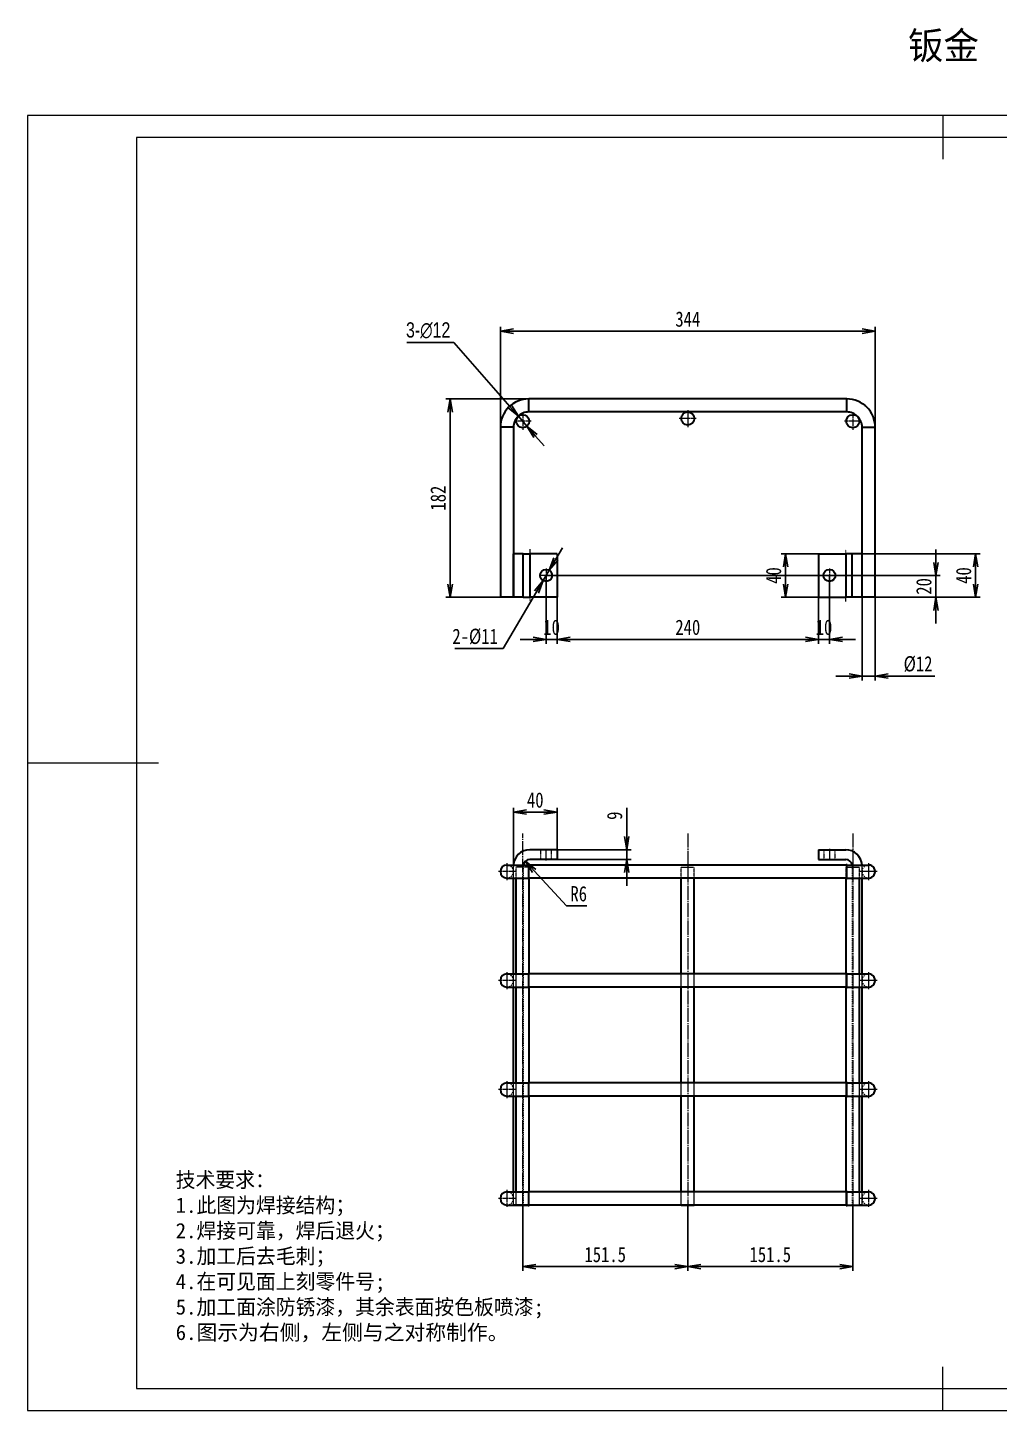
# Model space of a CAD drawing. Header units: millimetres. Extents: x -15766 to 80009, y -9701 to 15159.
# Drawn here: x -14726 to -13834, y 8876 to 10145 of the extents above; entities that cross this region are included whole.
import ezdxf

# ---------------------------------------------------------------- set-up
doc = ezdxf.new("R2010")
doc.units = ezdxf.units.MM
doc.linetypes.add('CENTER-HOKUTO_1', pattern=[16, 13, -1, 1, -1])
doc.linetypes.add('HIDDEN-HOKUTO_1', pattern=[2, 1, -1])
doc.layers.get('DEFPOINTS').update_dxf_attribs({"lineweight": 18})
for name, color, linetype, lineweight in [('AM_7', 2, 'CENTER-HOKUTO_1', 18), ('AM_HID', 1, 'HIDDEN-HOKUTO_1', 18), ('AM_VIS', 7, 'Continuous', 18), ('CDRAFT0', 7, 'Continuous', 18), ('title_frame', 7, 'Continuous', 18), ('word_dim', 9, 'Continuous', 18), ('粗实线层_1', 7, 'Continuous', 15)]:
    doc.layers.add(name, color=color, linetype=linetype, lineweight=lineweight)
doc.styles.add('DIM', font='', dxfattribs={"width": 0.8})
doc.styles.get('DIM').set_extended_font_data('NSimSun')
doc.dimstyles.new('1-4', dxfattribs={"dimscale": 4, "dimtxt": 3.5, "dimasz": 3, "dimexe": 1, "dimexo": 0, "dimgap": 1, "dimtad": 1, "dimdsep": 46, "dimtxsty": 'DIM', "dimblk": 'OPEN', "dimcen": 0, "dimdle": 6, "dimclrd": 256, "dimclre": 256, "dimclrt": 3, "dimazin": 2, "dimtfac": 0.707107, "dimtmove": 0, "dimatfit": 3, "dimfxl": 0, "dimfrac": 2, "dimtolj": 1, "dimarcsym": 0})
doc.dimstyles.new('1-4$3', dxfattribs={"dimscale": 4, "dimtxt": 3.5, "dimasz": 3, "dimexe": 1, "dimexo": 0, "dimgap": 1, "dimtad": 1, "dimtoh": 1, "dimdsep": 46, "dimtxsty": 'DIM', "dimblk": 'OPEN', "dimcen": 0, "dimdle": 6, "dimclrd": 256, "dimclre": 256, "dimclrt": 3, "dimazin": 2, "dimtfac": 0.707107, "dimtmove": 0, "dimatfit": 3, "dimfxl": 0, "dimfrac": 2, "dimtolj": 1, "dimarcsym": 0})
doc.dimstyles.new('1-4$4', dxfattribs={"dimscale": 4, "dimtxt": 3.5, "dimasz": 3, "dimexe": 1, "dimexo": 0, "dimgap": 1, "dimtad": 1, "dimtih": 1, "dimtoh": 1, "dimdsep": 46, "dimtxsty": 'DIM', "dimblk": 'OPEN', "dimcen": 0, "dimdle": 6, "dimclrd": 256, "dimclre": 256, "dimclrt": 3, "dimazin": 2, "dimtfac": 0.707107, "dimtmove": 0, "dimatfit": 3, "dimfxl": 0, "dimfrac": 2, "dimtolj": 1, "dimarcsym": 0})

# ---------------------------------------------------------------- blocks, each defined once
blk = doc.blocks.new('*X1985')
at = {"layer": 'CDRAFT0'}
for p, q in [((420, 297), (0, 297)), ((0, 297), (0, 0)), ((420, 0), (420, 297)), ((0, 0), (420, 0))]:
    blk.add_line(p, q, dxfattribs=at)
at = {"layer": '粗实线层_1'}
for p, q in [((210, 297), (210, 287)), ((415, 292), (25, 292)), ((25, 292), (25, 5)), ((415, 5), (415, 292)), ((0, 148.5), (30, 148.5)), ((420, 148.5), (410, 148.5)), ((210, 0), (210, 10)), ((25, 5), (415, 5))]:
    blk.add_line(p, q, dxfattribs=at)
blk = doc.blocks.new('_OPEN')
at = {"color": 0, "linetype": 'ByBlock', "lineweight": -2}
for p, q in [((-1, 0.166667), (0, 0)), ((-1, -0.166667), (0, 0)), ((0, 0), (-1, 0))]:
    blk.add_line(p, q, dxfattribs=at)
blk = doc.blocks.new('*D2000')
at = {"layer": 'DEFPOINTS', "color": 0, "transparency": 16777216}
for p in [(-13947.9, 9866.2), (-14291.9, 9778), (-13947.9, 9778)]:
    blk.add_point(p, dxfattribs=at)
at = {"layer": 'word_dim', "linetype": 'Continuous', "lineweight": -2, "transparency": 16777216}
for p, q in [((-14291.9, 9778), (-14291.9, 9870.2)), ((-14279.9, 9866.2), (-13959.9, 9866.2)), ((-13947.9, 9778), (-13947.9, 9870.2))]:
    blk.add_line(p, q, dxfattribs=at)
at = {"layer": 'word_dim', "lineweight": -2, "transparency": 16777216, "xscale": 12, "yscale": 12, "zscale": 12, "rotation": 180}
blk.add_blockref('_OPEN', (-14291.9, 9866.2), dxfattribs=at)
at = {"layer": 'word_dim', "lineweight": -2, "transparency": 16777216, "xscale": 12, "yscale": 12, "zscale": 12}
blk.add_blockref('_OPEN', (-13947.9, 9866.2), dxfattribs=at)
at = {"layer": 'word_dim', "color": 3, "transparency": 16777216, "insert": (-14119.9, 9877.2), "char_height": 14, "attachment_point": 5, "style": 'DIM'}
blk.add_mtext('\\A1;344', dxfattribs=at)
blk = doc.blocks.new('*D2001')
at = {"layer": 'DEFPOINTS', "color": 0, "transparency": 16777216}
for p in [(-14338, 9804), (-14265.9, 9804), (-14291.9, 9622)]:
    blk.add_point(p, dxfattribs=at)
at = {"layer": 'word_dim', "linetype": 'Continuous', "lineweight": -2, "transparency": 16777216}
for p, q in [((-14265.9, 9804), (-14342, 9804)), ((-14338, 9634), (-14338, 9792)), ((-14291.9, 9622), (-14342, 9622))]:
    blk.add_line(p, q, dxfattribs=at)
at = {"layer": 'word_dim', "lineweight": -2, "transparency": 16777216, "xscale": 12, "yscale": 12, "zscale": 12}
for p, rotation in [((-14338, 9804), 90), ((-14338, 9622), 270)]:
    blk.add_blockref('_OPEN', p, dxfattribs=dict(at, rotation=rotation))
at = {"layer": 'word_dim', "color": 3, "transparency": 16777216, "insert": (-14349, 9713), "char_height": 14, "attachment_point": 5, "rotation": 90, "style": 'DIM'}
blk.add_mtext('\\A1;182', dxfattribs=at)
blk = doc.blocks.new('*D2002')
at = {"layer": 'DEFPOINTS', "color": 0, "transparency": 16777216}
for p in [(-14249.9, 9642), (-14239.9, 9622), (-14239.9, 9583.4)]:
    blk.add_point(p, dxfattribs=at)
at = {"layer": 'word_dim', "linetype": 'Continuous', "lineweight": -2, "transparency": 16777216}
for p, q in [((-14249.9, 9642), (-14249.9, 9579.4)), ((-14239.9, 9622), (-14239.9, 9579.4)), ((-14261.9, 9583.4), (-14273.9, 9583.4)), ((-14249.9, 9583.4), (-14239.9, 9583.4)), ((-14227.9, 9583.4), (-14215.9, 9583.4))]:
    blk.add_line(p, q, dxfattribs=at)
at = {"layer": 'word_dim', "lineweight": -2, "transparency": 16777216, "xscale": 12, "yscale": 12, "zscale": 12}
blk.add_blockref('_OPEN', (-14249.9, 9583.4), dxfattribs=at)
at = {"layer": 'word_dim', "lineweight": -2, "transparency": 16777216, "xscale": 12, "yscale": 12, "zscale": 12, "rotation": 180}
blk.add_blockref('_OPEN', (-14239.9, 9583.4), dxfattribs=at)
at = {"layer": 'word_dim', "color": 3, "transparency": 16777216, "insert": (-14244.9, 9594.4), "char_height": 14, "attachment_point": 5, "style": 'DIM'}
blk.add_mtext('\\A1;10', dxfattribs=at)
blk = doc.blocks.new('*D2003')
at = {"layer": 'DEFPOINTS', "color": 0, "transparency": 16777216}
for p in [(-14239.9, 9622), (-13999.9, 9622), (-13999.9, 9583.4)]:
    blk.add_point(p, dxfattribs=at)
at = {"layer": 'word_dim', "linetype": 'Continuous', "lineweight": -2, "transparency": 16777216}
for p, q in [((-14239.9, 9622), (-14239.9, 9579.4)), ((-13999.9, 9622), (-13999.9, 9579.4)), ((-14227.9, 9583.4), (-14011.9, 9583.4))]:
    blk.add_line(p, q, dxfattribs=at)
at = {"layer": 'word_dim', "lineweight": -2, "transparency": 16777216, "xscale": 12, "yscale": 12, "zscale": 12, "rotation": 180}
blk.add_blockref('_OPEN', (-14239.9, 9583.4), dxfattribs=at)
at = {"layer": 'word_dim', "lineweight": -2, "transparency": 16777216, "xscale": 12, "yscale": 12, "zscale": 12}
blk.add_blockref('_OPEN', (-13999.9, 9583.4), dxfattribs=at)
at = {"layer": 'word_dim', "color": 3, "transparency": 16777216, "insert": (-14119.9, 9594.4), "char_height": 14, "attachment_point": 5, "style": 'DIM'}
blk.add_mtext('\\A1;240', dxfattribs=at)
blk = doc.blocks.new('*D2004')
at = {"layer": 'DEFPOINTS', "color": 0, "transparency": 16777216}
for p in [(-13989.9, 9642), (-13999.9, 9622), (-13989.9, 9583.4)]:
    blk.add_point(p, dxfattribs=at)
at = {"layer": 'word_dim', "linetype": 'Continuous', "lineweight": -2, "transparency": 16777216}
for p, q in [((-13989.9, 9642), (-13989.9, 9579.4)), ((-13999.9, 9622), (-13999.9, 9579.4)), ((-14011.9, 9583.4), (-14023.9, 9583.4)), ((-13999.9, 9583.4), (-13989.9, 9583.4)), ((-13977.9, 9583.4), (-13965.9, 9583.4))]:
    blk.add_line(p, q, dxfattribs=at)
at = {"layer": 'word_dim', "lineweight": -2, "transparency": 16777216, "xscale": 12, "yscale": 12, "zscale": 12}
blk.add_blockref('_OPEN', (-13999.9, 9583.4), dxfattribs=at)
at = {"layer": 'word_dim', "lineweight": -2, "transparency": 16777216, "xscale": 12, "yscale": 12, "zscale": 12, "rotation": 180}
blk.add_blockref('_OPEN', (-13989.9, 9583.4), dxfattribs=at)
at = {"layer": 'word_dim', "color": 3, "transparency": 16777216, "insert": (-13994.9, 9594.4), "char_height": 14, "attachment_point": 5, "style": 'DIM'}
blk.add_mtext('\\A1;10', dxfattribs=at)
blk = doc.blocks.new('*D2005')
at = {"layer": 'DEFPOINTS', "color": 0, "transparency": 16777216}
for p in [(-14249.9, 9642), (-13947.9, 9622), (-13892.2, 9622)]:
    blk.add_point(p, dxfattribs=at)
at = {"layer": 'word_dim', "linetype": 'Continuous', "lineweight": -2, "transparency": 16777216}
for p, q in [((-13892.2, 9654), (-13892.2, 9666)), ((-14249.9, 9642), (-13888.2, 9642)), ((-13892.2, 9642), (-13892.2, 9622)), ((-13947.9, 9622), (-13888.2, 9622)), ((-13892.2, 9610), (-13892.2, 9598))]:
    blk.add_line(p, q, dxfattribs=at)
at = {"layer": 'word_dim', "lineweight": -2, "transparency": 16777216, "xscale": 12, "yscale": 12, "zscale": 12}
for p, rotation in [((-13892.2, 9642), 270), ((-13892.2, 9622), 90)]:
    blk.add_blockref('_OPEN', p, dxfattribs=dict(at, rotation=rotation))
at = {"layer": 'word_dim', "color": 3, "transparency": 16777216, "insert": (-13903.2, 9632), "char_height": 14, "attachment_point": 5, "rotation": 90, "style": 'DIM'}
blk.add_mtext('\\A1;20', dxfattribs=at)
blk = doc.blocks.new('*D2006')
at = {"layer": 'DEFPOINTS', "color": 0, "transparency": 16777216}
for p in [(-13959.9, 9662), (-13947.9, 9622), (-13855.7, 9622)]:
    blk.add_point(p, dxfattribs=at)
at = {"layer": 'word_dim', "linetype": 'Continuous', "lineweight": -2, "transparency": 16777216}
for p, q in [((-13959.9, 9662), (-13851.7, 9662)), ((-13855.7, 9650), (-13855.7, 9634)), ((-13947.9, 9622), (-13851.7, 9622))]:
    blk.add_line(p, q, dxfattribs=at)
at = {"layer": 'word_dim', "lineweight": -2, "transparency": 16777216, "xscale": 12, "yscale": 12, "zscale": 12}
for p, rotation in [((-13855.7, 9662), 90), ((-13855.7, 9622), 270)]:
    blk.add_blockref('_OPEN', p, dxfattribs=dict(at, rotation=rotation))
at = {"layer": 'word_dim', "color": 3, "transparency": 16777216, "insert": (-13866.7, 9642), "char_height": 14, "attachment_point": 5, "rotation": 90, "style": 'DIM'}
blk.add_mtext('\\A1;40', dxfattribs=at)
blk = doc.blocks.new('*D2007')
at = {"layer": 'DEFPOINTS', "color": 0, "transparency": 16777216}
for p in [(-13999.9, 9662), (-14030.1, 9622), (-13999.9, 9622)]:
    blk.add_point(p, dxfattribs=at)
at = {"layer": 'word_dim', "linetype": 'Continuous', "lineweight": -2, "transparency": 16777216}
for p, q in [((-13999.9, 9662), (-14034.1, 9662)), ((-14030.1, 9650), (-14030.1, 9634)), ((-13999.9, 9622), (-14034.1, 9622))]:
    blk.add_line(p, q, dxfattribs=at)
at = {"layer": 'word_dim', "lineweight": -2, "transparency": 16777216, "xscale": 12, "yscale": 12, "zscale": 12}
for p, rotation in [((-14030.1, 9662), 90), ((-14030.1, 9622), 270)]:
    blk.add_blockref('_OPEN', p, dxfattribs=dict(at, rotation=rotation))
at = {"layer": 'word_dim', "color": 3, "transparency": 16777216, "insert": (-14041.1, 9642), "char_height": 14, "attachment_point": 5, "rotation": 90, "style": 'DIM'}
blk.add_mtext('\\A1;40', dxfattribs=at)
blk = doc.blocks.new('*D2008')
at = {"layer": 'DEFPOINTS', "color": 0, "transparency": 16777216}
for p in [(-14247.1, 9646.8), (-14252.7, 9637.3)]:
    blk.add_point(p, dxfattribs=at)
at = {"layer": 'word_dim', "linetype": 'Continuous', "lineweight": -2, "transparency": 16777216}
for p, q in [((-14241.1, 9657.1), (-14235, 9667.5)), ((-14247.1, 9646.8), (-14252.7, 9637.3)), ((-14289.3, 9574.9), (-14258.8, 9626.9)), ((-14333.8, 9574.9), (-14289.3, 9574.9))]:
    blk.add_line(p, q, dxfattribs=at)
at = {"layer": 'word_dim', "lineweight": -2, "transparency": 16777216, "xscale": 12, "yscale": 12, "zscale": 12}
for p, rotation in [((-14247.1, 9646.8), 239.6518883503356), ((-14252.7, 9637.3), 59.65188835033567)]:
    blk.add_blockref('_OPEN', p, dxfattribs=dict(at, rotation=rotation))
at = {"layer": 'word_dim', "color": 3, "transparency": 16777216, "insert": (-14315.1, 9585.9), "char_height": 14, "attachment_point": 5, "style": 'DIM'}
blk.add_mtext('\\A1;2-%%c11', dxfattribs=at)
blk = doc.blocks.new('*D2009')
at = {"layer": 'DEFPOINTS', "color": 0, "transparency": 16777216}
for p in [(-14275.4, 9788.1), (-14267.5, 9779)]:
    blk.add_point(p, dxfattribs=at)
at = {"layer": 'word_dim', "linetype": 'Continuous', "lineweight": -2, "transparency": 16777216}
for p, q in [((-14377.7, 9855.9), (-14334.7, 9855.9)), ((-14334.7, 9855.9), (-14283.3, 9797.1)), ((-14267.5, 9779), (-14275.4, 9788.1)), ((-14259.6, 9770), (-14251.7, 9760.9))]:
    blk.add_line(p, q, dxfattribs=at)
at = {"layer": 'word_dim', "lineweight": -2, "transparency": 16777216, "xscale": 12, "yscale": 12, "zscale": 12}
for p, rotation in [((-14275.4, 9788.1), 311.1417850545432), ((-14267.5, 9779), 131.1417850545432)]:
    blk.add_blockref('_OPEN', p, dxfattribs=dict(at, rotation=rotation))
at = {"layer": 'word_dim', "color": 3, "transparency": 16777216, "insert": (-14358.2, 9866.9), "char_height": 14, "attachment_point": 5, "style": 'DIM'}
blk.add_mtext('\\A1;{\\fMS PGothic|b0|i0|c134|p34;3-\\fMS PGothic|b0|i0|c128|p34;∅12}', dxfattribs=at)
blk = doc.blocks.new('*D2014')
at = {"layer": 'DEFPOINTS', "color": 0, "transparency": 16777216}
for p in [(-14269, 9379.8), (-14264.9, 9375.4)]:
    blk.add_point(p, dxfattribs=at)
at = {"layer": 'word_dim', "linetype": 'Continuous', "lineweight": -2, "transparency": 16777216}
for p, q in [((-14231.3, 9338.9), (-14260.9, 9371)), ((-14212.7, 9338.9), (-14231.3, 9338.9))]:
    blk.add_line(p, q, dxfattribs=at)
at = {"layer": 'word_dim', "lineweight": -2, "transparency": 16777216, "xscale": 12, "yscale": 12, "zscale": 12, "rotation": 132.6384136651388}
blk.add_blockref('_OPEN', (-14269, 9379.8), dxfattribs=at)
at = {"layer": 'word_dim', "color": 3, "transparency": 16777216, "insert": (-14220, 9349.9), "char_height": 14, "attachment_point": 5, "style": 'DIM'}
blk.add_mtext('\\A1;R6', dxfattribs=at)
blk = doc.blocks.new('*D2015')
at = {"layer": 'DEFPOINTS', "color": 0, "transparency": 16777216}
for p in [(-14279.9, 9424.9), (-14239.9, 9390.4), (-14279.9, 9375.4)]:
    blk.add_point(p, dxfattribs=at)
at = {"layer": 'word_dim', "linetype": 'Continuous', "lineweight": -2, "transparency": 16777216}
for p, q in [((-14279.9, 9375.4), (-14279.9, 9428.9)), ((-14239.9, 9390.4), (-14239.9, 9428.9)), ((-14251.9, 9424.9), (-14267.9, 9424.9))]:
    blk.add_line(p, q, dxfattribs=at)
at = {"layer": 'word_dim', "lineweight": -2, "transparency": 16777216, "xscale": 12, "yscale": 12, "zscale": 12, "rotation": 180}
blk.add_blockref('_OPEN', (-14279.9, 9424.9), dxfattribs=at)
at = {"layer": 'word_dim', "lineweight": -2, "transparency": 16777216, "xscale": 12, "yscale": 12, "zscale": 12}
blk.add_blockref('_OPEN', (-14239.9, 9424.9), dxfattribs=at)
at = {"layer": 'word_dim', "color": 3, "transparency": 16777216, "insert": (-14259.9, 9435.9), "char_height": 14, "attachment_point": 5, "style": 'DIM'}
blk.add_mtext('\\A1;40', dxfattribs=at)
blk = doc.blocks.new('*D2016')
at = {"layer": 'DEFPOINTS', "color": 0, "transparency": 16777216}
for p in [(-14239.9, 9390.4), (-14176, 9390.4), (-14239.9, 9381.4)]:
    blk.add_point(p, dxfattribs=at)
at = {"layer": 'word_dim', "linetype": 'Continuous', "lineweight": -2, "transparency": 16777216}
for p, q in [((-14176, 9402.4), (-14176, 9428.8)), ((-14239.9, 9390.4), (-14172, 9390.4)), ((-14176, 9381.4), (-14176, 9390.4)), ((-14239.9, 9381.4), (-14172, 9381.4)), ((-14176, 9369.4), (-14176, 9357.4))]:
    blk.add_line(p, q, dxfattribs=at)
at = {"layer": 'word_dim', "lineweight": -2, "transparency": 16777216, "xscale": 12, "yscale": 12, "zscale": 12}
for p, rotation in [((-14176, 9390.4), 270), ((-14176, 9381.4), 90)]:
    blk.add_blockref('_OPEN', p, dxfattribs=dict(at, rotation=rotation))
at = {"layer": 'word_dim', "color": 3, "transparency": 16777216, "insert": (-14187, 9421.6), "char_height": 14, "attachment_point": 5, "rotation": 90, "style": 'DIM'}
blk.add_mtext('\\A1;9', dxfattribs=at)
blk = doc.blocks.new('*D2017')
at = {"layer": 'DEFPOINTS', "color": 0, "transparency": 16777216}
for p in [(-14271.4, 9064.4), (-14119.9, 9064.4), (-14119.9, 9007.9)]:
    blk.add_point(p, dxfattribs=at)
at = {"layer": 'word_dim', "linetype": 'Continuous', "lineweight": -2, "transparency": 16777216}
for p, q in [((-14271.4, 9064.4), (-14271.4, 9003.9)), ((-14119.9, 9064.4), (-14119.9, 9003.9)), ((-14259.4, 9007.9), (-14131.9, 9007.9))]:
    blk.add_line(p, q, dxfattribs=at)
at = {"layer": 'word_dim', "lineweight": -2, "transparency": 16777216, "xscale": 12, "yscale": 12, "zscale": 12, "rotation": 180}
blk.add_blockref('_OPEN', (-14271.4, 9007.9), dxfattribs=at)
at = {"layer": 'word_dim', "lineweight": -2, "transparency": 16777216, "xscale": 12, "yscale": 12, "zscale": 12}
blk.add_blockref('_OPEN', (-14119.9, 9007.9), dxfattribs=at)
at = {"layer": 'word_dim', "color": 3, "transparency": 16777216, "insert": (-14195.7, 9018.9), "char_height": 14, "attachment_point": 5, "style": 'DIM'}
blk.add_mtext('\\A1;151.5', dxfattribs=at)
blk = doc.blocks.new('*D2018')
at = {"layer": 'DEFPOINTS', "color": 0, "transparency": 16777216}
for p in [(-14119.9, 9064.4), (-13968.4, 9064.4), (-13968.4, 9007.9)]:
    blk.add_point(p, dxfattribs=at)
at = {"layer": 'word_dim', "linetype": 'Continuous', "lineweight": -2, "transparency": 16777216}
for p, q in [((-14119.9, 9064.4), (-14119.9, 9003.9)), ((-13968.4, 9064.4), (-13968.4, 9003.9)), ((-14107.9, 9007.9), (-13980.4, 9007.9))]:
    blk.add_line(p, q, dxfattribs=at)
at = {"layer": 'word_dim', "lineweight": -2, "transparency": 16777216, "xscale": 12, "yscale": 12, "zscale": 12, "rotation": 180}
blk.add_blockref('_OPEN', (-14119.9, 9007.9), dxfattribs=at)
at = {"layer": 'word_dim', "lineweight": -2, "transparency": 16777216, "xscale": 12, "yscale": 12, "zscale": 12}
blk.add_blockref('_OPEN', (-13968.4, 9007.9), dxfattribs=at)
at = {"layer": 'word_dim', "color": 3, "transparency": 16777216, "insert": (-14044.2, 9018.9), "char_height": 14, "attachment_point": 5, "style": 'DIM'}
blk.add_mtext('\\A1;151.5', dxfattribs=at)
blk = doc.blocks.new('*D2019')
at = {"layer": 'DEFPOINTS', "color": 0, "transparency": 16777216}
for p in [(-13959.9, 9622), (-13947.9, 9622), (-13947.9, 9549.7)]:
    blk.add_point(p, dxfattribs=at)
at = {"layer": 'word_dim', "linetype": 'Continuous', "lineweight": -2, "transparency": 16777216}
for p, q in [((-13959.9, 9622), (-13959.9, 9545.7)), ((-13947.9, 9622), (-13947.9, 9545.7)), ((-13971.9, 9549.7), (-13983.9, 9549.7)), ((-13959.9, 9549.7), (-13947.9, 9549.7)), ((-13935.9, 9549.7), (-13893.3, 9549.7))]:
    blk.add_line(p, q, dxfattribs=at)
at = {"layer": 'word_dim', "lineweight": -2, "transparency": 16777216, "xscale": 12, "yscale": 12, "zscale": 12}
blk.add_blockref('_OPEN', (-13959.9, 9549.7), dxfattribs=at)
at = {"layer": 'word_dim', "lineweight": -2, "transparency": 16777216, "xscale": 12, "yscale": 12, "zscale": 12, "rotation": 180}
blk.add_blockref('_OPEN', (-13947.9, 9549.7), dxfattribs=at)
at = {"layer": 'word_dim', "color": 3, "transparency": 16777216, "insert": (-13908.6, 9560.7), "char_height": 14, "attachment_point": 5, "style": 'DIM'}
blk.add_mtext('\\A1;%%c12', dxfattribs=at)

msp = doc.modelspace()

# ---------------------------------------------------------------- linework, layer by layer
at = {"layer": 'AM_7', "ltscale": 0.389999}
for p, q in [((-14263.62847, 9783.54143), (-14279.22845, 9783.54143)), ((-14271.42846, 9791.34136), (-14271.42846, 9775.74138)), ((-14112.12844, 9786.04143), (-14127.72842, 9786.04143)), ((-14119.92849, 9793.84136), (-14119.92849, 9778.24138)), ((-13960.62844, 9783.54143), (-13976.22842, 9783.54143)), ((-13968.42849, 9791.34136), (-13968.42849, 9775.74138)), ((-14285.92846, 9378.16448), (-14285.92846, 9362.56451)), ((-13953.92849, 9378.16448), (-13953.92849, 9362.56451)), ((-14278.12847, 9370.3645), (-14293.72845, 9370.3645)), ((-13946.12844, 9370.3645), (-13961.72842, 9370.3645)), ((-14285.92846, 9278.16448), (-14285.92846, 9262.56451)), ((-13953.92849, 9278.16448), (-13953.92849, 9262.56451)), ((-14278.12847, 9270.3645), (-14293.72845, 9270.3645)), ((-13946.12844, 9270.3645), (-13961.72842, 9270.3645)), ((-14285.92846, 9178.16448), (-14285.92846, 9162.56451)), ((-13953.92849, 9178.16448), (-13953.92849, 9162.56451)), ((-14278.12847, 9170.3645), (-14293.72845, 9170.3645)), ((-13946.12844, 9170.3645), (-13961.72842, 9170.3645)), ((-14285.92846, 9078.16448), (-14285.92846, 9062.56451)), ((-13953.92849, 9078.16448), (-13953.92849, 9062.56451)), ((-14278.12847, 9070.3645), (-14293.72845, 9070.3645)), ((-13946.12844, 9070.3645), (-13961.72842, 9070.3645))]:
    msp.add_line(p, q, dxfattribs=at)
at = {"layer": 'AM_7'}
for p, q in [((-14264.92846, 9666.04143), (-14264.92846, 9618.04082)), ((-13974.92849, 9618.04082), (-13974.92849, 9666.04143)), ((-14271.42846, 9033.3645), (-14271.42846, 9405.36456)), ((-14119.92849, 9405.36456), (-14119.92849, 9033.36395)), ((-13968.42849, 9405.36456), (-13968.42849, 9033.36395))]:
    msp.add_line(p, q, dxfattribs=at)
at = {"layer": 'AM_7', "ltscale": 0.325}
for p, q in [((-14249.92846, 9648.54131), (-14249.92846, 9635.54131)), ((-13989.92849, 9648.54131), (-13989.92849, 9635.54131)), ((-14243.42846, 9642.04131), (-14256.42846, 9642.04131)), ((-13983.42849, 9642.04131), (-13996.42849, 9642.04131))]:
    msp.add_line(p, q, dxfattribs=at)
at = {"layer": 'AM_7', "ltscale": 0.269998}
msp.add_line((-14249.92846, 9380.46453), (-14249.92846, 9391.26446), dxfattribs=at)
at = {"layer": 'AM_7', "ltscale": 0.270016}
msp.add_line((-13989.92849, 9391.26458), (-13989.92849, 9380.46392), dxfattribs=at)
at = {"layer": 'AM_7', "ltscale": 0.360001}
for p, q in [((-14265.92846, 9363.16448), (-14265.92846, 9377.56451)), ((-13973.92849, 9363.16448), (-13973.92849, 9377.56451)), ((-14265.92846, 9263.16448), (-14265.92846, 9277.56451)), ((-13973.92849, 9263.16448), (-13973.92849, 9277.56451)), ((-14265.92846, 9163.16448), (-14265.92846, 9177.56451)), ((-13973.92849, 9163.16448), (-13973.92849, 9177.56451)), ((-14265.92846, 9063.16448), (-14265.92846, 9077.56451)), ((-13973.92849, 9063.16448), (-13973.92849, 9077.56451))]:
    msp.add_line(p, q, dxfattribs=at)
at = {"layer": 'AM_HID', "ltscale": 0.15}
for p, q in [((-14265.92846, 9798.04143), (-14265.92846, 9804.04143)), ((-14265.92846, 9798.04143), (-14265.92846, 9804.04143)), ((-14265.92846, 9798.04143), (-14265.92846, 9804.04143)), ((-14265.92846, 9798.04143), (-14265.92846, 9804.04143)), ((-14265.92846, 9798.04143), (-14265.92846, 9804.04143)), ((-14265.92846, 9798.04143), (-14265.92846, 9804.04143)), ((-14265.92846, 9798.04143), (-14265.92846, 9804.04143)), ((-14265.92846, 9792.04143), (-14265.92846, 9798.04143)), ((-14265.92846, 9792.04143), (-14265.92846, 9798.04143)), ((-14265.92846, 9792.04143), (-14265.92846, 9798.04143)), ((-14265.92846, 9792.04143), (-14265.92846, 9798.04143)), ((-14265.92846, 9792.04143), (-14265.92846, 9798.04143)), ((-14265.92846, 9792.04143), (-14265.92846, 9798.04143)), ((-14265.92846, 9792.04143), (-14265.92846, 9798.04143)), ((-13973.92849, 9798.04143), (-13973.92849, 9804.04143)), ((-13973.92849, 9798.04143), (-13973.92849, 9804.04143)), ((-13973.92849, 9798.04143), (-13973.92849, 9804.04143)), ((-13973.92849, 9798.04143), (-13973.92849, 9804.04143)), ((-13973.92849, 9798.04143), (-13973.92849, 9804.04143)), ((-13973.92849, 9798.04143), (-13973.92849, 9804.04143)), ((-13973.92849, 9798.04143), (-13973.92849, 9804.04143)), ((-13973.92849, 9792.04143), (-13973.92849, 9798.04143)), ((-13973.92849, 9792.04143), (-13973.92849, 9798.04143)), ((-13973.92849, 9792.04143), (-13973.92849, 9798.04143)), ((-13973.92849, 9792.04143), (-13973.92849, 9798.04143)), ((-13973.92849, 9792.04143), (-13973.92849, 9798.04143)), ((-13973.92849, 9792.04143), (-13973.92849, 9798.04143)), ((-13973.92849, 9792.04143), (-13973.92849, 9798.04143)), ((-14285.92846, 9778.04143), (-14291.92846, 9778.04143)), ((-14285.92846, 9778.04143), (-14291.92846, 9778.04143)), ((-14285.92846, 9778.04143), (-14291.92846, 9778.04143)), ((-14285.92846, 9778.04143), (-14291.92846, 9778.04143)), ((-14285.92846, 9778.04143), (-14291.92846, 9778.04143)), ((-14285.92846, 9778.04143), (-14291.92846, 9778.04143)), ((-14285.92846, 9778.04143), (-14291.92846, 9778.04143)), ((-14279.92846, 9778.04143), (-14285.92846, 9778.04143)), ((-14279.92846, 9778.04143), (-14285.92846, 9778.04143)), ((-14279.92846, 9778.04143), (-14285.92846, 9778.04143)), ((-14279.92846, 9778.04143), (-14285.92846, 9778.04143)), ((-14279.92846, 9778.04143), (-14285.92846, 9778.04143)), ((-14279.92846, 9778.04143), (-14285.92846, 9778.04143)), ((-14279.92846, 9778.04143), (-14285.92846, 9778.04143)), ((-13959.92849, 9778.04143), (-13953.92849, 9778.04143)), ((-13959.92849, 9778.04143), (-13953.92849, 9778.04143)), ((-13959.92849, 9778.04143), (-13953.92849, 9778.04143)), ((-13959.92849, 9778.04143), (-13953.92849, 9778.04143)), ((-13959.92849, 9778.04143), (-13953.92849, 9778.04143)), ((-13959.92849, 9778.04143), (-13953.92849, 9778.04143)), ((-13959.92849, 9778.04143), (-13953.92849, 9778.04143)), ((-13953.92849, 9778.04143), (-13947.92849, 9778.04143)), ((-13953.92849, 9778.04143), (-13947.92849, 9778.04143)), ((-13953.92849, 9778.04143), (-13947.92849, 9778.04143)), ((-13953.92849, 9778.04143), (-13947.92849, 9778.04143)), ((-13953.92849, 9778.04143), (-13947.92849, 9778.04143)), ((-13953.92849, 9778.04143), (-13947.92849, 9778.04143)), ((-13953.92849, 9778.04143), (-13947.92849, 9778.04143)), ((-14265.92846, 9364.3645), (-14265.92846, 9370.3645)), ((-13973.92849, 9364.3645), (-13973.92849, 9370.3645)), ((-14265.92846, 9270.3645), (-14265.92846, 9276.3645)), ((-13973.92849, 9270.3645), (-13973.92849, 9276.3645)), ((-14265.92846, 9264.3645), (-14265.92846, 9270.3645)), ((-13973.92849, 9264.3645), (-13973.92849, 9270.3645)), ((-14265.92846, 9170.3645), (-14265.92846, 9176.3645)), ((-13973.92849, 9170.3645), (-13973.92849, 9176.3645)), ((-14265.92846, 9164.3645), (-14265.92846, 9170.3645)), ((-13973.92849, 9164.3645), (-13973.92849, 9170.3645)), ((-14265.92846, 9070.3645), (-14265.92846, 9076.3645)), ((-13973.92849, 9070.3645), (-13973.92849, 9076.3645)), ((-14265.92846, 9064.3645), (-14265.92846, 9070.3645)), ((-13973.92849, 9064.3645), (-13973.92849, 9070.3645))]:
    msp.add_line(p, q, dxfattribs=at)
at = {"layer": 'AM_HID'}
for p, q in [((-13973.92849, 9804.04143), (-14265.92846, 9804.04143)), ((-13973.92849, 9804.04143), (-14265.92846, 9804.04143)), ((-13973.92849, 9804.04143), (-14265.92846, 9804.04143)), ((-14279.92846, 9778.04143), (-14279.92846, 9622.04143)), ((-14279.92846, 9778.04143), (-14279.92846, 9622.04143)), ((-14279.92846, 9778.04143), (-14279.92846, 9622.04143)), ((-13947.92849, 9622.04143), (-13947.92849, 9778.04143)), ((-13947.92849, 9622.04143), (-13947.92849, 9778.04143)), ((-13947.92849, 9622.04143), (-13947.92849, 9778.04143)), ((-14264.92846, 9662.04131), (-14264.92846, 9622.04131)), ((-13974.92849, 9662.04131), (-13974.92849, 9622.04131)), ((-13959.92849, 9622.04143), (-13959.92849, 9662.04156)), ((-13959.92849, 9622.04143), (-13959.92849, 9662.04156)), ((-13959.92849, 9622.04143), (-13959.92849, 9662.04143)), ((-13959.92849, 9622.04143), (-13959.92849, 9662.04131)), ((-14270.92846, 9375.36443), (-14270.92846, 9064.3645)), ((-13968.92849, 9375.36456), (-13968.92849, 9064.3645))]:
    msp.add_line(p, q, dxfattribs=at)
at = {"layer": 'AM_HID', "ltscale": 0.002515}
msp.add_line((-14119.87795, 9792.04143), (-14119.97854, 9792.04143), dxfattribs=at)
at = {"layer": 'AM_HID', "ltscale": 0.002066}
msp.add_line((-14119.88699, 9792.04143), (-14119.96963, 9792.04143), dxfattribs=at)
at = {"layer": 'AM_HID', "ltscale": 0.001483}
msp.add_line((-14119.8987, 9792.04143), (-14119.95803, 9792.04143), dxfattribs=at)
at = {"layer": 'AM_HID', "ltscale": 0.00038147}
msp.add_line((-14119.9208, 9792.04143), (-14119.93606, 9792.04143), dxfattribs=at)
at = {"layer": 'AM_HID', "ltscale": 0.225}
for p, q in [((-14254.92846, 9381.36443), (-14254.92846, 9390.36443)), ((-14244.92846, 9381.36443), (-14244.92846, 9390.36443)), ((-13994.92849, 9390.36456), (-13994.92849, 9381.36456)), ((-13984.92849, 9390.36456), (-13984.92849, 9381.36456))]:
    msp.add_line(p, q, dxfattribs=at)
at = {"layer": 'AM_HID', "ltscale": 0.150002}
for p, q in [((-14265.92846, 9370.3645), (-14265.92846, 9376.36456)), ((-13973.92849, 9370.3645), (-13973.92849, 9376.36456))]:
    msp.add_line(p, q, dxfattribs=at)
at = {"layer": 'AM_HID', "ltscale": 0.274998}
msp.add_line((-14279.92846, 9364.3645), (-14279.92846, 9375.36443), dxfattribs=at)
at = {"layer": 'AM_HID', "ltscale": 0.25}
for p, q in [((-14277.42846, 9364.3645), (-14277.42846, 9374.3645)), ((-14265.42846, 9364.3645), (-14265.42846, 9374.3645)), ((-14125.92849, 9364.3645), (-14125.92849, 9374.3645)), ((-14113.92849, 9364.3645), (-14113.92849, 9374.3645)), ((-13974.42849, 9364.3645), (-13974.42849, 9374.3645)), ((-13962.42849, 9364.3645), (-13962.42849, 9374.3645))]:
    msp.add_line(p, q, dxfattribs=at)
at = {"layer": 'AM_HID', "ltscale": 0.3}
for p, q in [((-14265.42846, 9374.3645), (-14277.42846, 9374.3645)), ((-14125.92849, 9374.3645), (-14113.92849, 9374.3645)), ((-13974.42849, 9374.3645), (-13962.42849, 9374.3645)), ((-14279.92846, 9264.3645), (-14279.92846, 9276.3645)), ((-14277.42846, 9264.3645), (-14277.42846, 9276.3645)), ((-14265.42846, 9264.3645), (-14265.42846, 9276.3645)), ((-14125.92849, 9264.3645), (-14125.92849, 9276.3645)), ((-14113.92849, 9264.3645), (-14113.92849, 9276.3645)), ((-13974.42849, 9264.3645), (-13974.42849, 9276.3645)), ((-13962.42849, 9264.3645), (-13962.42849, 9276.3645)), ((-13959.92849, 9264.3645), (-13959.92849, 9276.3645)), ((-14279.92846, 9164.3645), (-14279.92846, 9176.3645)), ((-14277.42846, 9164.3645), (-14277.42846, 9176.3645)), ((-14265.42846, 9164.3645), (-14265.42846, 9176.3645)), ((-14125.92849, 9164.3645), (-14125.92849, 9176.3645)), ((-14113.92849, 9164.3645), (-14113.92849, 9176.3645)), ((-13974.42849, 9164.3645), (-13974.42849, 9176.3645)), ((-13962.42849, 9164.3645), (-13962.42849, 9176.3645)), ((-13959.92849, 9164.3645), (-13959.92849, 9176.3645)), ((-14279.92846, 9064.3645), (-14279.92846, 9076.3645)), ((-14277.42846, 9064.3645), (-14277.42846, 9076.3645)), ((-14265.42846, 9064.3645), (-14265.42846, 9076.3645)), ((-14125.92849, 9064.3645), (-14125.92849, 9076.3645)), ((-14113.92849, 9064.3645), (-14113.92849, 9076.3645)), ((-13974.42849, 9064.3645), (-13974.42849, 9076.3645)), ((-13962.42849, 9064.3645), (-13962.42849, 9076.3645)), ((-13959.92849, 9064.3645), (-13959.92849, 9076.3645))]:
    msp.add_line(p, q, dxfattribs=at)
at = {"layer": 'AM_HID', "ltscale": 0.275002}
msp.add_line((-13959.92849, 9364.3645), (-13959.92849, 9375.36456), dxfattribs=at)
at = {"layer": 'AM_HID'}
for centre, radius, start, end in [((-13973.92849, 9778.04143), 26, 0, 90.0000025), ((-13973.92849, 9778.04143), 26, 0, 90.0000025), ((-13973.92849, 9778.04143), 26, 0, 90.0000025), ((-14265.92846, 9778.04143), 14, 90.0000025, 180.00000501), ((-14265.92846, 9778.04143), 14, 90.0000025, 180.00000501), ((-14265.92846, 9778.04143), 14, 90.0000025, 180.00000501), ((-14285.92846, 9370.3645), 6, 269.9999975, 90.0000025), ((-14264.92846, 9375.36443), 15, 176.17738036, 180.00000501), ((-14264.92846, 9375.36443), 6, 170.40577489, 180.00000501), ((-13974.92849, 9375.36456), 6, 0.0000026, 9.59422842), ((-13974.92849, 9375.36456), 15, 0.00000256, 3.82261441), ((-13953.92849, 9370.3645), 6, 90.0000025, 269.9999975), ((-14285.92846, 9270.3645), 6, 269.9999975, 90.0000025), ((-13953.92849, 9270.3645), 6, 90.0000025, 269.9999975), ((-14285.92846, 9170.3645), 6, 269.9999975, 90.0000025), ((-13953.92849, 9170.3645), 6, 90.0000025, 269.9999975), ((-14285.92846, 9070.3645), 6, 269.9999975, 90.0000025), ((-13953.92849, 9070.3645), 6, 90.0000025, 269.9999975)]:
    msp.add_arc(centre, radius, start, end, dxfattribs=at)
at = {"layer": 'AM_VIS', "lineweight": 35}
for p, q in [((-13973.92849, 9804.04143), (-14265.92846, 9804.04143)), ((-14119.93606, 9792.04143), (-14265.92846, 9792.04143)), ((-14119.95803, 9792.04143), (-14265.92846, 9792.04143)), ((-14119.96963, 9792.04143), (-14265.92846, 9792.04143)), ((-14119.97854, 9792.04143), (-14265.92846, 9792.04143)), ((-13973.92849, 9792.04143), (-14119.9208, 9792.04143)), ((-13973.92849, 9792.04143), (-14119.8987, 9792.04143)), ((-13973.92849, 9792.04143), (-14119.88699, 9792.04143)), ((-13973.92849, 9792.04143), (-14119.87795, 9792.04143)), ((-14291.92846, 9778.04143), (-14291.92846, 9622.04143)), ((-14291.92846, 9778.04143), (-14291.92846, 9622.04143)), ((-14291.92846, 9778.04143), (-14291.92846, 9622.04143)), ((-14291.92846, 9778.04143), (-14291.92846, 9622.04143)), ((-14279.92846, 9778.04143), (-14279.92846, 9622.04143)), ((-13959.92849, 9662.04131), (-13959.92849, 9778.04143)), ((-13959.92849, 9662.04143), (-13959.92849, 9778.04143)), ((-13959.92849, 9662.04156), (-13959.92849, 9778.04143)), ((-13959.92849, 9662.04156), (-13959.92849, 9778.04143)), ((-13947.92849, 9622.04143), (-13947.92849, 9778.04143)), ((-14279.92846, 9622.04131), (-14279.92846, 9662.04131)), ((-14270.92846, 9622.04131), (-14270.92846, 9662.04131)), ((-14264.92846, 9662.04131), (-14264.92846, 9622.04131)), ((-14239.92846, 9662.04131), (-14264.92846, 9662.04131)), ((-14239.92846, 9662.04131), (-14239.92846, 9622.04131)), ((-13999.92849, 9662.04131), (-13974.92849, 9662.04131)), ((-13999.92849, 9662.04131), (-13999.92849, 9622.04131)), ((-13974.92849, 9662.04131), (-13974.92849, 9622.04131)), ((-13968.92849, 9622.04131), (-13968.92849, 9662.04131)), ((-13959.92849, 9622.04131), (-13959.92849, 9662.04131)), ((-14239.92846, 9622.04131), (-14264.92846, 9622.04131)), ((-13999.92849, 9622.04131), (-13974.92849, 9622.04131)), ((-14239.92846, 9390.36443), (-14264.92846, 9390.36443)), ((-13999.92849, 9390.36456), (-13974.92849, 9390.36456)), ((-14285.92846, 9376.36456), (-14265.92846, 9376.36456)), ((-13973.92849, 9376.36456), (-14265.92846, 9376.36456)), ((-14239.92846, 9381.36443), (-14264.92846, 9381.36443)), ((-13999.92849, 9381.36456), (-13974.92849, 9381.36456)), ((-13973.92849, 9376.36456), (-13953.92849, 9376.36456)), ((-14285.92846, 9364.3645), (-14265.92846, 9364.3645)), ((-14279.92846, 9276.3645), (-14279.92846, 9364.3645)), ((-14277.42846, 9276.3645), (-14277.42846, 9364.3645)), ((-13973.92849, 9364.3645), (-14265.92846, 9364.3645)), ((-14265.42846, 9276.3645), (-14265.42846, 9364.3645)), ((-14125.92849, 9276.3645), (-14125.92849, 9364.3645)), ((-14113.92849, 9276.3645), (-14113.92849, 9364.3645)), ((-13974.42849, 9276.3645), (-13974.42849, 9364.3645)), ((-13973.92849, 9364.3645), (-13953.92849, 9364.3645)), ((-13962.42849, 9276.3645), (-13962.42849, 9364.3645)), ((-13959.92849, 9276.3645), (-13959.92849, 9364.3645)), ((-14285.92846, 9276.3645), (-14265.92846, 9276.3645)), ((-13973.92849, 9276.3645), (-14265.92846, 9276.3645)), ((-13973.92849, 9276.3645), (-13953.92849, 9276.3645)), ((-14285.92846, 9264.3645), (-14265.92846, 9264.3645)), ((-14279.92846, 9176.3645), (-14279.92846, 9264.3645)), ((-14277.42846, 9176.3645), (-14277.42846, 9264.3645)), ((-13973.92849, 9264.3645), (-14265.92846, 9264.3645)), ((-14265.42846, 9176.3645), (-14265.42846, 9264.3645)), ((-14125.92849, 9176.3645), (-14125.92849, 9264.3645)), ((-14113.92849, 9176.3645), (-14113.92849, 9264.3645)), ((-13974.42849, 9176.3645), (-13974.42849, 9264.3645)), ((-13973.92849, 9264.3645), (-13953.92849, 9264.3645)), ((-13962.42849, 9176.3645), (-13962.42849, 9264.3645)), ((-13959.92849, 9176.3645), (-13959.92849, 9264.3645)), ((-14285.92846, 9176.3645), (-14265.92846, 9176.3645)), ((-13973.92849, 9176.3645), (-14265.92846, 9176.3645)), ((-13973.92849, 9176.3645), (-13953.92849, 9176.3645)), ((-14285.92846, 9164.3645), (-14265.92846, 9164.3645)), ((-14279.92846, 9076.3645), (-14279.92846, 9164.3645)), ((-14277.42846, 9076.3645), (-14277.42846, 9164.3645)), ((-13973.92849, 9164.3645), (-14265.92846, 9164.3645)), ((-14265.42846, 9076.3645), (-14265.42846, 9164.3645)), ((-14125.92849, 9076.3645), (-14125.92849, 9164.3645)), ((-14113.92849, 9076.3645), (-14113.92849, 9164.3645)), ((-13974.42849, 9076.3645), (-13974.42849, 9164.3645)), ((-13973.92849, 9164.3645), (-13953.92849, 9164.3645)), ((-13962.42849, 9076.3645), (-13962.42849, 9164.3645)), ((-13959.92849, 9076.3645), (-13959.92849, 9164.3645)), ((-14285.92846, 9076.3645), (-14265.92846, 9076.3645)), ((-13973.92849, 9076.3645), (-14265.92846, 9076.3645)), ((-13973.92849, 9076.3645), (-13953.92849, 9076.3645)), ((-14285.92846, 9064.3645), (-14265.92846, 9064.3645)), ((-13973.92849, 9064.3645), (-14265.92846, 9064.3645)), ((-13973.92849, 9064.3645), (-13953.92849, 9064.3645))]:
    msp.add_line(p, q, dxfattribs=at)
at = {"layer": 'AM_VIS', "lineweight": 35, "ltscale": 0.15}
for p, q in [((-14265.92846, 9798.04143), (-14265.92846, 9804.04143)), ((-14265.92846, 9792.04143), (-14265.92846, 9798.04143)), ((-13973.92849, 9798.04143), (-13973.92849, 9804.04143)), ((-13973.92849, 9792.04143), (-13973.92849, 9798.04143)), ((-14285.92846, 9778.04143), (-14291.92846, 9778.04143)), ((-14279.92846, 9778.04143), (-14285.92846, 9778.04143)), ((-13959.92849, 9778.04143), (-13953.92849, 9778.04143)), ((-13953.92849, 9778.04143), (-13947.92849, 9778.04143)), ((-14270.92846, 9662.04131), (-14264.92846, 9662.04131)), ((-13968.92849, 9662.04131), (-13974.92849, 9662.04131)), ((-14285.92846, 9622.04143), (-14291.92846, 9622.04143)), ((-14279.92846, 9622.04143), (-14285.92846, 9622.04143)), ((-14270.92846, 9622.04131), (-14264.92846, 9622.04131)), ((-13968.92849, 9622.04131), (-13974.92849, 9622.04131)), ((-13953.92849, 9622.04143), (-13959.92849, 9622.04143)), ((-13947.92849, 9622.04143), (-13953.92849, 9622.04143)), ((-14265.92846, 9364.3645), (-14265.92846, 9370.3645)), ((-13973.92849, 9364.3645), (-13973.92849, 9370.3645)), ((-14265.92846, 9270.3645), (-14265.92846, 9276.3645)), ((-13973.92849, 9270.3645), (-13973.92849, 9276.3645)), ((-14265.92846, 9264.3645), (-14265.92846, 9270.3645)), ((-13973.92849, 9264.3645), (-13973.92849, 9270.3645)), ((-14265.92846, 9170.3645), (-14265.92846, 9176.3645)), ((-13973.92849, 9170.3645), (-13973.92849, 9176.3645)), ((-14265.92846, 9164.3645), (-14265.92846, 9170.3645)), ((-13973.92849, 9164.3645), (-13973.92849, 9170.3645)), ((-14265.92846, 9070.3645), (-14265.92846, 9076.3645)), ((-13973.92849, 9070.3645), (-13973.92849, 9076.3645)), ((-14265.92846, 9064.3645), (-14265.92846, 9070.3645)), ((-13973.92849, 9064.3645), (-13973.92849, 9070.3645))]:
    msp.add_line(p, q, dxfattribs=at)
at = {"layer": 'AM_VIS', "lineweight": 35, "ltscale": 0.225}
for p, q in [((-14270.92846, 9662.04131), (-14279.92846, 9662.04131)), ((-13959.92849, 9662.04131), (-13968.92849, 9662.04131)), ((-14270.92846, 9622.04131), (-14279.92846, 9622.04131)), ((-13959.92849, 9622.04131), (-13968.92849, 9622.04131)), ((-14239.92846, 9390.36443), (-14239.92846, 9381.36443)), ((-13999.92849, 9390.36456), (-13999.92849, 9381.36456))]:
    msp.add_line(p, q, dxfattribs=at)
at = {"layer": 'AM_VIS', "lineweight": 35, "ltscale": 0.150002}
for p, q in [((-14265.92846, 9370.3645), (-14265.92846, 9376.36456)), ((-13973.92849, 9370.3645), (-13973.92849, 9376.36456))]:
    msp.add_line(p, q, dxfattribs=at)
at = {"layer": 'AM_VIS', "lineweight": 35, "ltscale": 0.062502}
msp.add_line((-14277.4284, 9064.3645), (-14279.92846, 9064.3645), dxfattribs=at)
at = {"layer": 'AM_VIS', "lineweight": 35, "ltscale": 0.3}
for p, q in [((-14265.42846, 9064.3645), (-14277.42846, 9064.3645)), ((-14125.92849, 9064.3645), (-14113.92849, 9064.3645)), ((-13974.42849, 9064.3645), (-13962.42849, 9064.3645))]:
    msp.add_line(p, q, dxfattribs=at)
at = {"layer": 'AM_VIS', "lineweight": 35, "ltscale": 0.062497}
msp.add_line((-13959.92849, 9064.3645), (-13962.42837, 9064.3645), dxfattribs=at)
at = {"layer": 'AM_VIS', "lineweight": 35}
for centre, radius in [((-14271.42846, 9783.54143), 6), ((-14119.92849, 9786.04143), 6), ((-13968.42849, 9783.54143), 6), ((-14249.92846, 9642.04131), 5.5), ((-13989.92849, 9642.04131), 5.5)]:
    msp.add_circle(centre, radius, dxfattribs=at)
for centre, radius, start, end in [((-14265.92846, 9778.04143), 26, 90.0000025, 180.00000501), ((-14265.92846, 9778.04143), 26, 90.0000025, 180.00000501), ((-14265.92846, 9778.04143), 26, 90.0000025, 180.00000501), ((-14265.92846, 9778.04143), 26, 90.0000025, 180.00000501), ((-13973.92849, 9778.04143), 26, 0, 90.0000025), ((-14265.92846, 9778.04143), 14, 90.0000025, 180.00000501), ((-13973.92849, 9778.04143), 14, 0, 90.0000025), ((-13973.92849, 9778.04143), 14, 0, 90.0000025), ((-13973.92849, 9778.04143), 14, 0, 90.0000025), ((-13973.92849, 9778.04143), 14, 0, 90.0000025), ((-14264.92846, 9375.36443), 15, 89.99999567, 176.17738036), ((-13974.92849, 9375.36456), 15, 3.82261441, 90.0000025), ((-14285.92846, 9370.3645), 6, 90.0000025, 269.9999975), ((-14264.92846, 9375.36443), 6, 89.99999567, 170.40577489), ((-13974.92849, 9375.36456), 6, 9.59422842, 90.0000025), ((-13953.92849, 9370.3645), 6, 269.9999975, 90.0000025), ((-14285.92846, 9270.3645), 6, 90.0000025, 269.9999975), ((-13953.92849, 9270.3645), 6, 269.9999975, 90.0000025), ((-14285.92846, 9170.3645), 6, 90.0000025, 269.9999975), ((-13953.92849, 9170.3645), 6, 269.9999975, 90.0000025), ((-14285.92846, 9070.3645), 6, 90.0000025, 269.9999975), ((-13953.92849, 9070.3645), 6, 269.9999975, 90.0000025)]:
    msp.add_arc(centre, radius, start, end, dxfattribs=at)

# ---------------------------------------------------------------- block references
at = {"layer": 'title_frame', "xscale": 4, "yscale": 4, "zscale": 4}
msp.add_blockref('*X1985', (-14725.78937, 8875.97315), dxfattribs=at)

# ---------------------------------------------------------------- texts
at = {"layer": 'word_dim', "color": 3, "insert": (-13917.74383, 10140.75013), "char_height": 25, "width": 116.6634772, "attachment_point": 1}
msp.add_mtext('钣金', dxfattribs=at)
at = {"layer": 'word_dim', "linetype": 'Continuous', "ltscale": 4, "insert": (-14589.90005, 9094.54719), "char_height": 14, "width": 558.4143273, "attachment_point": 1}
msp.add_mtext('{\\C3;技术要求：\\P1.此图为焊接结构；\\P2.焊接可靠，焊后退火；\\P3.加工后去毛刺；\\P4.在可见面上刻零件号;\\P5.加工面涂防锈漆，其余表面按色板喷漆;\\P\\fNSimSun|b0|i0|c134|p49;6\\fSimSun|b0|i0|c134|p49;.图示为右侧，左侧与之对称制作。}', dxfattribs=at)

# ---------------------------------------------------------------- dimensions: what is measured, and where the dimension line sits
at = {"layer": 'word_dim', "color": 3, "true_color": 0x00ff00}
for base, p1, p2, picture, middle in [((-13947.92849, 9866.17117), (-14291.92846, 9778.04143), (-13947.92849, 9778.04143), '*D2000', (-14119.92847, 9877.17117)), ((-13999.92849, 9583.41657), (-14239.92846, 9622.04131), (-13999.92849, 9622.04131), '*D2003', (-14119.92847, 9594.41657)), ((-14279.92846, 9424.91515), (-14239.92846, 9390.36443), (-14279.92846, 9375.36443), '*D2015', (-14259.92846, 9435.91515)), ((-14119.92847, 9007.85418), (-14271.42846, 9064.3645), (-14119.92847, 9064.3645), '*D2017', (-14195.67847, 9018.85418)), ((-13968.42849, 9007.85418), (-14119.92847, 9064.3645), (-13968.42849, 9064.3645), '*D2018', (-14044.17848, 9018.85418))]:
    dim = msp.add_linear_dim(base=base, p1=p1, p2=p2, dimstyle='1-4', dxfattribs=at)
    dim.commit()
    dim.dimension.update_dxf_attribs({"geometry": picture, "text_midpoint": middle})
dim = msp.add_diameter_dim_2p(p1=(-14267.48091, 9779.02293), p2=(-14275.37601, 9788.05994), text='{\\fMS PGothic|b0|i0|c134|p34;3-\\fMS PGothic|b0|i0|c128|p34;<>}', dimstyle='1-4$3', dxfattribs=at)
dim.commit()
dim.dimension.update_dxf_attribs({"geometry": '*D2009', "text_midpoint": (-14358.21074, 9855.93494), "dimtype": 163})
for base, p1, p2, picture, middle in [((-14337.96191, 9804.04143), (-14291.92846, 9622.04143), (-14265.92846, 9804.04143), '*D2001', (-14348.96191, 9713.04143)), ((-14030.06134, 9622.04131), (-13999.92849, 9662.04131), (-13999.92849, 9622.04131), '*D2007', (-14041.06134, 9642.04131)), ((-13855.69183, 9622.04143), (-13959.92849, 9662.04156), (-13947.92849, 9622.04143), '*D2006', (-13866.69183, 9642.04149)), ((-14175.99198, 9390.36443), (-14239.92846, 9381.36443), (-14239.92846, 9390.36443), '*D2016', (-14186.99198, 9421.56888))]:
    dim = msp.add_linear_dim(base=base, p1=p1, p2=p2, angle=90, dimstyle='1-4', dxfattribs=at)
    dim.commit()
    dim.dimension.update_dxf_attribs({"geometry": picture, "text_midpoint": middle})
dim = msp.add_diameter_dim_2p(p1=(-14247.14957, 9646.78766), p2=(-14252.70735, 9637.29497), dimstyle='1-4$3', override={"dimpost": '2-%%c<>'}, dxfattribs=at)
dim.commit()
dim.dimension.update_dxf_attribs({"geometry": '*D2008', "text_midpoint": (-14315.13361, 9574.85684), "dimtype": 163})
dim = msp.add_linear_dim(base=(-13892.20571, 9622.04143), p1=(-14249.92846, 9642.04131), p2=(-13947.92849, 9622.04143), angle=90, dimstyle='1-4', dxfattribs=at)
dim.commit()
dim.dimension.update_dxf_attribs({"geometry": '*D2005', "text_midpoint": (-13892.20571, 9632.04137), "dimtype": 160})
for base, p1, p2, picture, middle in [((-14239.92846, 9583.41657), (-14249.92846, 9642.04131), (-14239.92846, 9622.04131), '*D2002', (-14244.92846, 9583.41657)), ((-13989.92849, 9583.41657), (-13999.92849, 9622.04131), (-13989.92849, 9642.04131), '*D2004', (-13994.92849, 9583.41657))]:
    dim = msp.add_linear_dim(base=base, p1=p1, p2=p2, dimstyle='1-4', dxfattribs=at)
    dim.commit()
    dim.dimension.update_dxf_attribs({"geometry": picture, "text_midpoint": middle, "dimtype": 160})
dim = msp.add_linear_dim(base=(-13947.92849, 9549.72548), p1=(-13959.92849, 9622.04131), p2=(-13947.92849, 9622.04143), dimstyle='1-4', override={"dimpost": '%%c<>'}, dxfattribs=at)
dim.commit()
dim.dimension.update_dxf_attribs({"geometry": '*D2019', "text_midpoint": (-13908.63516, 9560.72548)})
dim = msp.add_radius_dim(center=(-14264.92846, 9375.36443), mpoint=(-14268.99267, 9379.77829), dimstyle='1-4$4', override={"dimtmove": 1}, dxfattribs=at)
dim.commit()
dim.dimension.update_dxf_attribs({"geometry": '*D2014', "text_midpoint": (-14231.31032, 9338.85415), "dimtype": 164})

doc.saveas('drawing.dxf')
